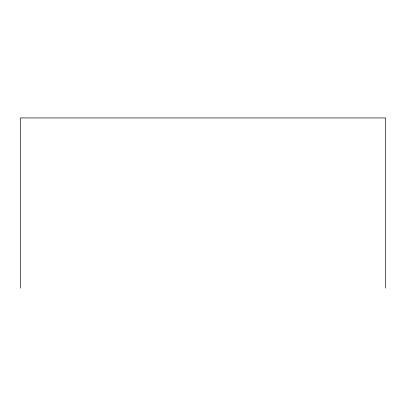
<?xml version="1.0" encoding="UTF-8"?>
<svg xmlns="http://www.w3.org/2000/svg" width="406" height="406" viewBox="0 0 406 406"><rect width="100%" height="100%" fill="white"/><g stroke="black" fill="none" stroke-linecap="round" stroke-linejoin="round"><path stroke-width="0.61" d="M385.7 288.057L385.7 117.943L20.3 117.943L20.3 288.057"/></g></svg>
